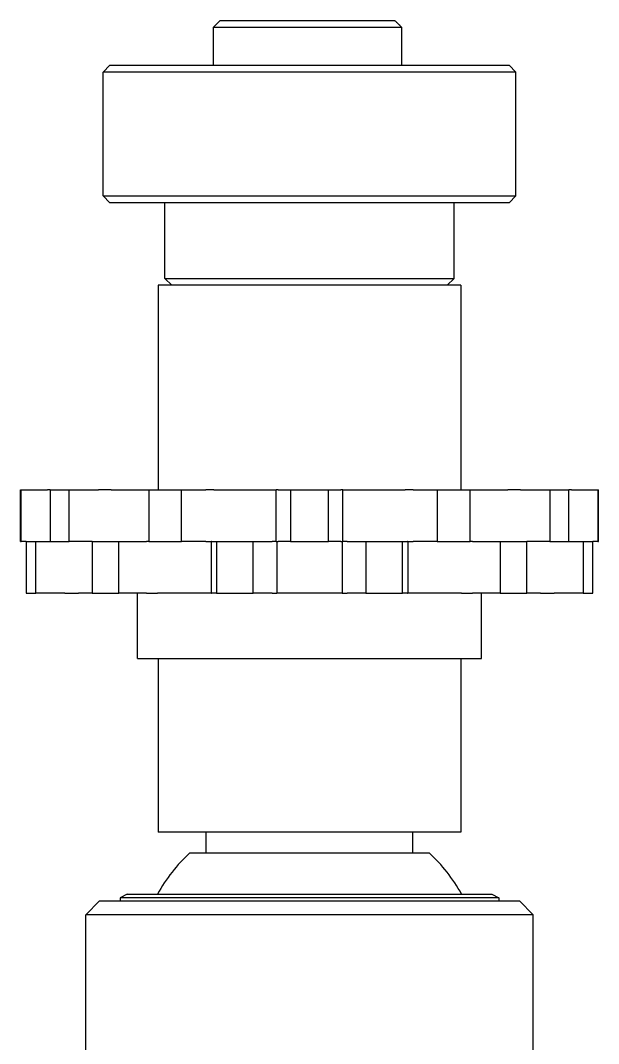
# Model space of a CAD drawing. Header units: millimetres. Extents: x 199 to 929, y 102 to 3359.
# Drawn here: x 199.4 to 283.4, y 619.7 to 768.5 of the extents above; entities that cross this region are included whole.
import ezdxf

# ---------------------------------------------------------------- set-up
doc = ezdxf.new("R2010")
doc.units = ezdxf.units.MM
doc.layers.add('Visible Edges', color=255, linetype='Continuous', lineweight=50)

msp = doc.modelspace()

# ---------------------------------------------------------------- linework, layer by layer
at = {"layer": 'Visible Edges', "linetype": 'Continuous', "lineweight": 25}
for p, q in [((228.36, 768.47), (227.36, 767.47)), ((254.78, 767.47), (227.36, 767.47)), ((227.36, 767.47), (227.36, 761.97)), ((228.36, 768.47), (253.73, 768.47)), ((254.78, 761.97), (254.78, 767.47)), ((212.36, 761.97), (211.36, 760.97)), ((212.36, 761.97), (270.36, 761.97)), ((270.36, 761.97), (271.36, 760.97)), ((271.36, 760.97), (211.36, 760.97)), ((211.36, 742.97), (211.36, 760.97)), ((271.36, 742.97), (271.36, 760.97)), ((211.36, 742.97), (271.36, 742.97)), ((212.36, 741.97), (211.36, 742.97)), ((270.36, 741.97), (271.36, 742.97)), ((270.36, 741.97), (212.36, 741.97)), ((220.36, 730.97), (220.36, 741.97)), ((262.36, 730.97), (262.36, 741.97)), ((220.36, 730.97), (262.36, 730.97)), ((221.36, 729.97), (220.36, 730.97)), ((261.36, 729.97), (262.36, 730.97)), ((263.36, 729.97), (219.36, 729.97)), ((219.36, 729.97), (219.36, 700.22)), ((263.36, 729.97), (263.36, 700.22)), ((199.36, 692.72), (199.36, 700.22)), ((199.36, 700.22), (199.45, 700.22)), ((199.45, 692.72), (199.45, 700.22)), ((199.45, 700.22), (203.31, 700.22)), ((203.69, 700.22), (203.31, 700.22)), ((203.69, 700.22), (203.69, 692.72)), ((203.69, 700.22), (206.44, 700.22)), ((206.44, 700.22), (210.68, 700.22)), ((206.44, 692.72), (206.44, 700.22)), ((212.54, 700.22), (210.68, 700.22)), ((212.54, 700.22), (216.79, 700.22)), ((216.79, 700.22), (218.02, 700.22)), ((218.02, 700.22), (222.78, 700.22)), ((218.02, 700.22), (218.02, 692.72)), ((222.78, 700.22), (226.28, 700.22)), ((222.78, 692.72), (222.78, 700.22)), ((227.45, 700.22), (226.28, 700.22)), ((227.45, 700.22), (229.01, 700.22)), ((229.01, 700.22), (230.84, 700.22)), ((230.84, 700.22), (236.53, 700.22)), ((236.81, 700.22), (236.53, 700.22)), ((236.53, 692.72), (236.53, 700.22)), ((236.81, 700.22), (238.61, 700.22)), ((238.61, 700.22), (244.11, 700.22)), ((238.61, 700.22), (238.61, 692.72)), ((244.11, 700.22), (245.91, 700.22)), ((244.11, 692.72), (244.11, 700.22)), ((246.19, 700.22), (245.91, 700.22)), ((246.19, 700.22), (251.87, 700.22)), ((246.19, 692.72), (246.19, 700.22)), ((251.87, 700.22), (253.71, 700.22)), ((253.71, 700.22), (255.26, 700.22)), ((256.44, 700.22), (255.26, 700.22)), ((256.44, 700.22), (259.93, 700.22)), ((259.93, 700.22), (264.69, 700.22)), ((259.93, 700.22), (259.93, 692.72)), ((264.69, 700.22), (265.93, 700.22)), ((264.69, 692.72), (264.69, 700.22)), ((265.93, 700.22), (270.17, 700.22)), ((272.03, 700.22), (270.17, 700.22)), ((272.03, 700.22), (276.28, 700.22)), ((276.28, 700.22), (279.03, 700.22)), ((276.28, 700.22), (276.28, 692.72)), ((279.41, 700.22), (279.03, 700.22)), ((279.03, 692.72), (279.03, 700.22)), ((279.41, 700.22), (283.27, 700.22)), ((283.27, 700.22), (283.36, 700.22)), ((283.27, 700.22), (283.27, 692.72)), ((283.36, 692.72), (283.36, 700.22)), ((199.36, 692.72), (199.45, 692.72)), ((200.17, 692.72), (199.45, 692.72)), ((200.17, 692.72), (200.17, 685.22)), ((200.17, 692.72), (201.59, 692.72)), ((201.59, 685.22), (201.59, 692.72)), ((201.59, 692.72), (203.69, 692.72)), ((203.69, 692.72), (206.44, 692.72)), ((209.78, 692.72), (206.44, 692.72)), ((209.78, 692.72), (209.78, 685.22)), ((209.78, 692.72), (213.67, 692.72)), ((213.67, 685.22), (213.67, 692.72)), ((213.67, 692.72), (217.67, 692.72)), ((218.02, 692.72), (217.67, 692.72)), ((218.02, 692.72), (222.78, 692.72)), ((226.28, 692.72), (222.78, 692.72)), ((226.28, 692.72), (227.07, 692.72)), ((227.07, 692.72), (227.07, 685.22)), ((227.12, 692.72), (227.07, 692.72)), ((227.12, 692.72), (227.86, 692.72)), ((227.86, 692.72), (227.86, 685.22)), ((227.86, 692.72), (233.17, 692.72)), ((233.17, 685.22), (233.17, 692.72)), ((233.17, 692.72), (235.91, 692.72)), ((236.53, 692.72), (235.91, 692.72)), ((236.53, 692.72), (236.81, 692.72)), ((236.61, 692.72), (236.61, 685.22)), ((238.61, 692.72), (236.81, 692.72)), ((238.61, 692.72), (244.11, 692.72)), ((245.91, 692.72), (244.11, 692.72)), ((245.91, 692.72), (246.19, 692.72)), ((246.11, 692.72), (246.11, 685.22)), ((246.81, 692.72), (246.19, 692.72)), ((246.81, 692.72), (249.55, 692.72)), ((249.55, 692.72), (249.55, 685.22)), ((249.55, 692.72), (254.86, 692.72)), ((254.86, 685.22), (254.86, 692.72)), ((254.86, 692.72), (255.6, 692.72)), ((255.65, 692.72), (255.6, 692.72)), ((255.65, 692.72), (255.65, 685.22)), ((255.65, 692.72), (256.44, 692.72)), ((259.93, 692.72), (256.44, 692.72)), ((259.93, 692.72), (264.69, 692.72)), ((265.04, 692.72), (264.69, 692.72)), ((265.04, 692.72), (269.05, 692.72)), ((269.05, 692.72), (269.05, 685.22)), ((269.05, 692.72), (272.94, 692.72)), ((272.94, 685.22), (272.94, 692.72)), ((276.28, 692.72), (272.94, 692.72)), ((276.28, 692.72), (279.03, 692.72)), ((279.03, 692.72), (281.13, 692.72)), ((281.13, 692.72), (281.13, 685.22)), ((281.13, 692.72), (282.55, 692.72)), ((282.55, 685.22), (282.55, 692.72)), ((283.27, 692.72), (282.55, 692.72)), ((283.27, 692.72), (283.36, 692.72)), ((200.17, 685.22), (201.59, 685.22)), ((205.79, 685.22), (201.59, 685.22)), ((205.79, 685.22), (207.81, 685.22)), ((209.78, 685.22), (207.81, 685.22)), ((209.78, 685.22), (213.67, 685.22)), ((217.67, 685.22), (213.67, 685.22)), ((216.36, 675.72), (216.36, 685.22)), ((217.67, 685.22), (219.25, 685.22)), ((222.25, 685.22), (219.25, 685.22)), ((224.29, 685.22), (222.25, 685.22)), ((227.07, 685.22), (224.29, 685.22)), ((227.07, 685.22), (227.12, 685.22)), ((227.86, 685.22), (227.12, 685.22)), ((227.86, 685.22), (233.17, 685.22)), ((235.91, 685.22), (233.17, 685.22)), ((235.91, 685.22), (236.61, 685.22)), ((238.11, 685.22), (236.61, 685.22)), ((244.61, 685.22), (238.11, 685.22)), ((246.11, 685.22), (244.61, 685.22)), ((246.11, 685.22), (246.81, 685.22)), ((249.55, 685.22), (246.81, 685.22)), ((249.55, 685.22), (254.86, 685.22)), ((255.6, 685.22), (254.86, 685.22)), ((255.6, 685.22), (255.65, 685.22)), ((258.42, 685.22), (255.65, 685.22)), ((260.47, 685.22), (258.42, 685.22)), ((263.47, 685.22), (260.47, 685.22)), ((263.47, 685.22), (265.04, 685.22)), ((269.05, 685.22), (265.04, 685.22)), ((266.36, 675.72), (266.36, 685.22)), ((269.05, 685.22), (272.94, 685.22)), ((274.91, 685.22), (272.94, 685.22)), ((274.91, 685.22), (276.93, 685.22)), ((281.13, 685.22), (276.93, 685.22)), ((281.13, 685.22), (282.55, 685.22)), ((216.36, 675.72), (266.36, 675.72)), ((219.36, 675.72), (219.36, 650.47)), ((263.36, 675.72), (263.36, 650.47)), ((263.36, 650.47), (219.36, 650.47)), ((226.36, 647.47), (226.36, 650.47)), ((256.36, 647.47), (256.36, 650.47)), ((223.96, 647.47), (258.76, 647.47)), ((214.86, 641.47), (213.86, 640.9)), ((214.86, 641.47), (267.86, 641.47)), ((267.86, 641.47), (268.86, 640.9)), ((210.86, 640.47), (208.86, 638.47)), ((210.86, 640.47), (237.69, 640.47)), ((268.86, 640.9), (213.86, 640.9)), ((213.86, 640.9), (213.86, 640.47)), ((237.69, 640.47), (271.86, 640.47)), ((268.86, 640.9), (268.86, 640.47)), ((271.86, 640.47), (273.86, 638.47)), ((237.45, 638.47), (208.86, 638.47)), ((208.86, 608.47), (208.86, 638.47)), ((273.86, 638.47), (237.45, 638.47)), ((273.86, 608.47), (273.86, 638.47))]:
    msp.add_line(p, q, dxfattribs=at).dxf.unprotected_set("ltscale", 0)
msp.add_lwpolyline([(254.78, 767.47), (254.73, 767.52), (254.68, 767.56), (254.64, 767.6), (254.6, 767.65), (254.55, 767.69), (254.51, 767.73), (254.46, 767.77), (254.42, 767.82), (254.37, 767.86), (254.33, 767.9), (254.29, 767.94), (254.24, 767.98), (254.2, 768.03), (254.15, 768.07), (254.11, 768.11), (254.07, 768.15), (254.03, 768.19), (253.98, 768.23), (253.94, 768.27), (253.9, 768.31), (253.85, 768.35), (253.81, 768.39), (253.77, 768.43), (253.73, 768.47)], dxfattribs=at).dxf.unprotected_set("ltscale", 0)
for centre, start, end in [((241.35, 628.97), 133.2296, 150.5076), ((241.37, 628.97), 29.4924, 46.7704)]:
    msp.add_arc(centre, 25.39, start, end, dxfattribs=at).dxf.unprotected_set("ltscale", 0)

doc.saveas('drawing.dxf')
